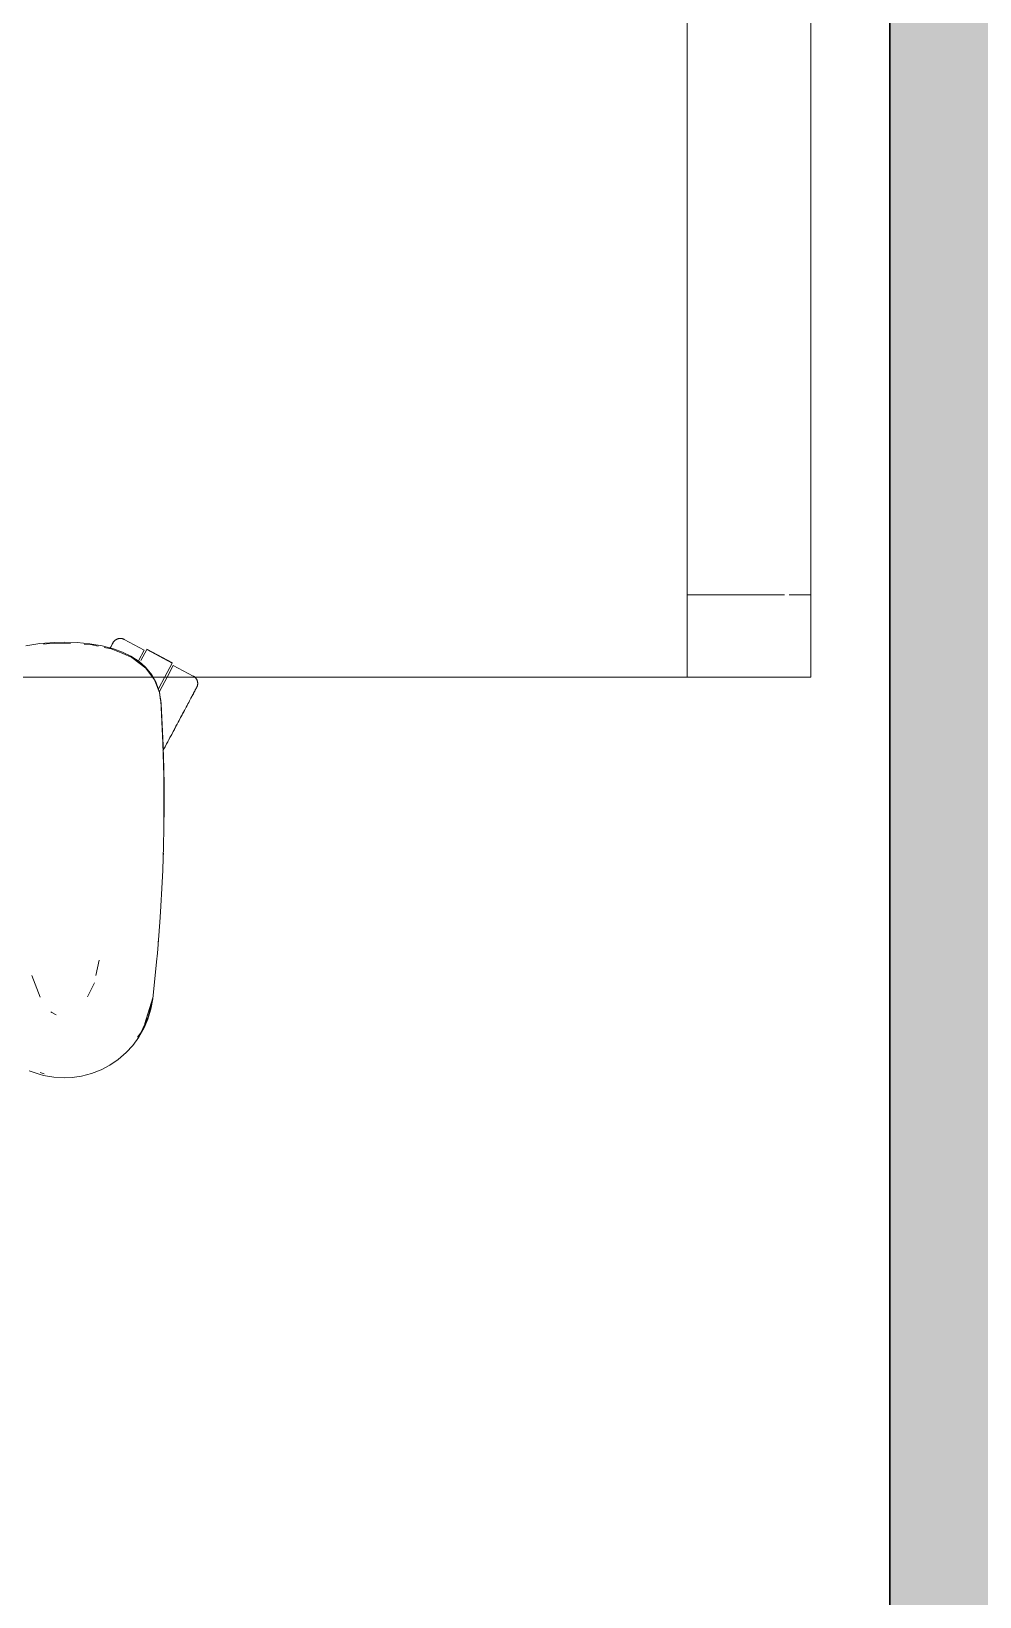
# Model space of a CAD drawing. Header units: millimetres. Extents: x 155927 to 317870, y -36033 to 97293.
# Drawn here: x 178582 to 179042, y 16461 to 17221 of the extents above; entities that cross this region are included whole.
import ezdxf

# ---------------------------------------------------------------- set-up
doc = ezdxf.new("R2010")
doc.units = ezdxf.units.MM
doc.header["$MEASUREMENT"] = 0
for name, color, linetype, lineweight in [('A-WALL', 7, 'CONTINUOUS', 9), ('A-WALL-PATT', 7, 'CONTINUOUS', 9), ('G-IMPT', 8, 'CONTINUOUS', 9), ('I-FURN', 8, 'CONTINUOUS', 9)]:
    doc.layers.add(name, color=color, linetype=linetype, lineweight=lineweight)

msp = doc.modelspace()

# ---------------------------------------------------------------- hatches: boundary and pattern name
at = {"layer": 'A-WALL-PATT'}
msp.add_hatch(color=256, dxfattribs=at).paths.add_polyline_path([(179120.83, 15107.61), (179120.83, 16608.75), (179085.83, 16608.75), (179085.83, 17808.75), (179120.83, 17808.75), (179120.83, 24008.75), (179115.83, 24008.75), (179115.83, 25208.75), (179120.83, 25208.75), (179120.83, 26907.61), (178998.83, 26907.61), (178998.83, 15107.61)], flags=0)

# ---------------------------------------------------------------- linework, layer by layer
at = {"layer": 'A-WALL', "lineweight": 30}
msp.add_line((178998.83, 21005.61), (178998.83, 15707.61), dxfattribs=at)
at = {"layer": 'G-IMPT'}
for p, q in [((178579.71, 16922.41), (178586.47, 16923.53)), ((178593.79, 16924.11), (178586.47, 16923.53)), ((178591.13, 16923.59), (178588.35, 16923.2)), ((178591.13, 16923.59), (178598.3, 16923.82)), ((178593.79, 16924.11), (178598.3, 16924.2)), ((178598.3, 16924.2), (178604.63, 16924.02)), ((178601.4, 16923.63), (178598.3, 16923.82)), ((178610.78, 16923.45), (178604.63, 16924.02)), ((178611.12, 16923.04), (178607.92, 16923.23)), ((178610.78, 16923.45), (178616.72, 16922.45)), ((178614.87, 16922.27), (178611.12, 16923.04)), ((178622.2, 16921.02), (178616.72, 16922.45)), ((178621.08, 16921), (178617.62, 16921.71)), ((178621.08, 16921), (178626.71, 16918.67)), ((178622.2, 16921.02), (178626.53, 16919.44)), ((178630.6, 16917.45), (178626.53, 16919.44)), ((178631.1, 16916.83), (178626.71, 16918.67)), ((178630.6, 16917.45), (178634.65, 16914.8)), ((178637.89, 16911.61), (178631.1, 16916.83)), ((178634.65, 16914.8), (178637.69, 16912.13)), ((178640.77, 16908.39), (178637.69, 16912.13)), ((178641.16, 16907.2), (178637.89, 16911.61)), ((178641.45, 16907.2), (178640.77, 16908.39)), ((178642.06, 16905.99), (178641.16, 16907.2)), ((178642.72, 16904.96), (178641.45, 16907.2)), ((178644.47, 16899.79), (178642.06, 16905.99)), ((178642.72, 16904.96), (178644.12, 16901.32)), ((178644.49, 16899.97), (178644.12, 16901.32)), ((178644.47, 16899.79), (178645.05, 16895.94)), ((178644.49, 16899.97), (178644.93, 16897.57)), ((178645.18, 16895.93), (178644.93, 16897.57)), ((178646.23, 16875.35), (178645.18, 16895.93)), ((178646.27, 16874.14), (178645.18, 16895.93)), ((178645.18, 16895.93), (178645.3, 16894.32)), ((178645.38, 16892.09), (178645.3, 16894.32)), ((178646.27, 16874.14), (178645.3, 16894.32)), ((178646.73, 16853.96), (178646.23, 16875.35)), ((178646.57, 16863.79), (178646.23, 16875.35)), ((178646.23, 16875.35), (178646.27, 16874.14)), ((178646.73, 16853.96), (178646.27, 16874.14)), ((178646.69, 16833.77), (178646.57, 16863.79)), ((178646.73, 16853.96), (178646.57, 16863.79)), ((178646.57, 16863.79), (178646.78, 16844.57)), ((178646.71, 16855.99), (178646.64, 16857.9)), ((178646.69, 16853.47), (178646.71, 16855.99)), ((178646.69, 16833.77), (178646.73, 16853.96)), ((178646.69, 16833.77), (178646.78, 16844.57)), ((178646.69, 16833.77), (178646.52, 16825.35)), ((178646.14, 16813.59), (178646.52, 16825.35)), ((178646.28, 16818.48), (178646.39, 16820.41)), ((178646.39, 16820.41), (178646.4, 16821.91)), ((178646.14, 16813.59), (178645.88, 16807.57)), ((178645.07, 16793.43), (178645.88, 16807.57)), ((178644.75, 16788.34), (178645.07, 16793.43)), ((178644.75, 16788.34), (178643.5, 16773.29)), ((178644.09, 16780.16), (178643.93, 16778.48)), ((178615.28, 16769.95), (178613.7, 16762.51)), ((178643.5, 16773.29), (178643.15, 16769.16)), ((178582.58, 16762.45), (178586.72, 16752.02)), ((178643.15, 16769.16), (178641.25, 16751.23)), ((178609.67, 16752.11), (178612.94, 16758.9)), ((178641.25, 16751.74), (178637.42, 16739.28)), ((178637.42, 16739.28), (178640.33, 16748.43)), ((178639.2, 16742.77), (178641.12, 16751.18)), ((178641.25, 16751.74), (178640.33, 16748.43)), ((178641.25, 16751.23), (178640.35, 16746.19)), ((178592.25, 16744.5), (178591.8, 16744.79)), ((178594.47, 16743.48), (178592.25, 16744.5)), ((178639.2, 16742.77), (178635.47, 16734.71)), ((178637.07, 16737.09), (178638.89, 16741.32)), ((178638.89, 16741.32), (178640.35, 16746.19)), ((178631.57, 16728.56), (178634.56, 16732.64)), ((178633.87, 16732.6), (178635.47, 16734.71)), ((178637.07, 16737.09), (178634.56, 16732.64)), ((178624.57, 16721.8), (178628.4, 16725.12)), ((178631.57, 16728.56), (178628.4, 16725.12)), ((178616.23, 16716.78), (178611.52, 16714.95)), ((178620.4, 16718.97), (178616.23, 16716.78)), ((178620.4, 16718.97), (178624.57, 16721.8)), ((178581.4, 16716.32), (178586.18, 16714.61)), ((178588.31, 16714.04), (178586.18, 16714.61)), ((178586.61, 16715.41), (178588.64, 16714.79)), ((178593.26, 16713.16), (178588.31, 16714.04)), ((178598.3, 16712.87), (178593.26, 16713.16)), ((178598.3, 16712.87), (178602.14, 16713.04)), ((178606.66, 16713.69), (178602.14, 16713.04)), ((178606.66, 16713.69), (178611.52, 16714.95))]:
    msp.add_line(p, q, dxfattribs=at)
at = {"layer": 'I-FURN'}
for p, q in [((178900.49, 18467.2), (178900.49, 16947.2)), ((178960.49, 16947.2), (178960.49, 18467.2)), ((178960.49, 16907.2), (178960.49, 17707.2)), ((178960.49, 17707.2), (178960.49, 16907.2)), ((178900.49, 16907.2), (178900.49, 17341.83)), ((178960.49, 17341.83), (178960.49, 16907.2)), ((178900.49, 16947.2), (178900.49, 16907.2)), ((178900.49, 16947.2), (178947.6, 16947.2)), ((178900.49, 16947.2), (178947.6, 16947.2)), ((178949.91, 16947.2), (178960.49, 16947.2)), ((178949.91, 16947.2), (178960.49, 16947.2)), ((178960.49, 16907.2), (178960.49, 16947.2)), ((178620.58, 16921.27), (178620.81, 16921.7)), ((178620.92, 16921.92), (178620.7, 16921.51)), ((178620.81, 16921.7), (178621.02, 16922.09)), ((178621.12, 16922.29), (178620.92, 16921.92)), ((178621.02, 16922.09), (178621.2, 16922.45)), ((178621.3, 16922.63), (178621.12, 16922.29)), ((178621.2, 16922.45), (178621.37, 16922.77)), ((178621.46, 16922.92), (178621.3, 16922.63)), ((178621.37, 16922.77), (178621.52, 16923.05)), ((178621.59, 16923.18), (178621.46, 16922.92)), ((178621.52, 16923.05), (178621.65, 16923.29)), ((178621.71, 16923.4), (178621.59, 16923.18)), ((178621.65, 16923.29), (178621.76, 16923.49)), ((178621.81, 16923.58), (178621.71, 16923.4)), ((178621.76, 16923.49), (178621.84, 16923.65)), ((178621.88, 16923.72), (178621.81, 16923.58)), ((178621.84, 16923.65), (178621.91, 16923.77)), ((178621.93, 16923.82), (178621.88, 16923.72)), ((178621.91, 16923.77), (178621.95, 16923.85)), ((178621.97, 16923.88), (178621.93, 16923.82)), ((178621.95, 16923.85), (178621.97, 16923.9)), ((178621.97, 16923.9), (178621.98, 16923.9)), ((178621.98, 16923.9), (178621.97, 16923.88)), ((178621.98, 16923.9), (178622.06, 16924.04)), ((178622.06, 16924.04), (178622.14, 16924.18)), ((178622.14, 16924.18), (178622.23, 16924.31)), ((178622.23, 16924.31), (178622.32, 16924.45)), ((178622.32, 16924.45), (178622.42, 16924.57)), ((178622.42, 16924.57), (178622.53, 16924.69)), ((178622.53, 16924.69), (178622.64, 16924.81)), ((178622.64, 16924.81), (178622.75, 16924.93)), ((178622.75, 16924.93), (178622.87, 16925.03)), ((178622.87, 16925.03), (178622.99, 16925.14)), ((178622.99, 16925.14), (178623.12, 16925.24)), ((178623.12, 16925.24), (178623.25, 16925.33)), ((178623.25, 16925.33), (178623.39, 16925.42)), ((178623.39, 16925.42), (178623.53, 16925.5)), ((178623.53, 16925.5), (178623.67, 16925.58)), ((178623.67, 16925.58), (178623.81, 16925.65)), ((178623.81, 16925.65), (178623.96, 16925.72)), ((178623.96, 16925.72), (178624.11, 16925.78)), ((178624.11, 16925.78), (178624.26, 16925.83)), ((178624.26, 16925.83), (178624.41, 16925.88)), ((178624.41, 16925.88), (178624.57, 16925.92)), ((178624.57, 16925.92), (178624.73, 16925.96)), ((178624.73, 16925.96), (178624.88, 16925.99)), ((178624.88, 16925.99), (178625.04, 16926.01)), ((178625.04, 16926.01), (178625.2, 16926.03)), ((178625.2, 16926.03), (178625.37, 16926.04)), ((178625.37, 16926.04), (178625.53, 16926.04)), ((178625.53, 16926.04), (178625.69, 16926.04)), ((178625.69, 16926.04), (178625.85, 16926.03)), ((178625.85, 16926.03), (178626.01, 16926.01)), ((178626.01, 16926.01), (178626.17, 16925.99)), ((178626.17, 16925.99), (178626.33, 16925.96)), ((178626.33, 16925.96), (178626.49, 16925.93)), ((178626.49, 16925.93), (178626.64, 16925.89)), ((178626.64, 16925.89), (178626.8, 16925.84)), ((178626.8, 16925.84), (178626.95, 16925.79)), ((178626.95, 16925.79), (178627.1, 16925.73)), ((178627.1, 16925.73), (178627.24, 16925.66)), ((178627.24, 16925.66), (178627.39, 16925.59)), ((178627.39, 16925.59), (178627.43, 16925.57)), ((178637.11, 16920.42), (178627.43, 16925.57)), ((178634.35, 16915.23), (178637.11, 16920.42)), ((178635.53, 16915.31), (178638.34, 16920.6)), ((178638.34, 16920.6), (178650.71, 16914.03)), ((178650.8, 16914.2), (178638.43, 16920.77)), ((177560.49, 16907.2), (178960.49, 16907.2)), ((178960.49, 16907.2), (177560.49, 16907.2)), ((178647.15, 16907.34), (178644.05, 16901.52)), ((178644.51, 16900.24), (178648.43, 16907.62)), ((178650.71, 16914.03), (178647.15, 16907.34)), ((178648.43, 16907.62), (178651.24, 16912.91)), ((178660.93, 16907.76), (178651.24, 16912.91)), ((178660.93, 16907.76), (178661.07, 16907.68)), ((178661.07, 16907.68), (178661.2, 16907.59)), ((178661.2, 16907.59), (178661.34, 16907.51)), ((178661.34, 16907.51), (178661.47, 16907.41)), ((178661.47, 16907.41), (178661.6, 16907.31)), ((178661.6, 16907.31), (178661.72, 16907.21)), ((178661.72, 16907.21), (178661.84, 16907.1)), ((178661.84, 16907.1), (178661.95, 16906.98)), ((178661.95, 16906.98), (178662.06, 16906.86)), ((178662.06, 16906.86), (178662.16, 16906.74)), ((178662.16, 16906.74), (178662.26, 16906.61)), ((178662.26, 16906.61), (178662.36, 16906.48)), ((178662.36, 16906.48), (178662.44, 16906.35)), ((178900.49, 16907.2), (178960.49, 16907.2)), ((178900.49, 16907.2), (178960.49, 16907.2)), ((178660.83, 16898.98), (178660.55, 16898.47)), ((178660.68, 16898.71), (178660.95, 16899.21)), ((178661.08, 16899.47), (178660.83, 16898.98)), ((178660.95, 16899.21), (178661.19, 16899.68)), ((178661.32, 16899.91), (178661.08, 16899.47)), ((178661.19, 16899.68), (178661.42, 16900.11)), ((178661.54, 16900.32), (178661.32, 16899.91)), ((178661.42, 16900.11), (178661.63, 16900.5)), ((178661.74, 16900.7), (178661.54, 16900.32)), ((178661.63, 16900.5), (178661.82, 16900.85)), ((178661.91, 16901.03), (178661.74, 16900.7)), ((178661.82, 16900.85), (178661.99, 16901.17)), ((178662.07, 16901.33), (178661.91, 16901.03)), ((178661.99, 16901.17), (178662.14, 16901.45)), ((178662.21, 16901.59), (178662.07, 16901.33)), ((178662.14, 16901.45), (178662.27, 16901.69)), ((178662.33, 16901.81), (178662.21, 16901.59)), ((178662.27, 16901.69), (178662.37, 16901.89)), ((178662.42, 16901.99), (178662.33, 16901.81)), ((178662.37, 16901.89), (178662.46, 16902.06)), ((178662.5, 16902.13), (178662.42, 16901.99)), ((178662.44, 16906.35), (178662.53, 16906.21)), ((178662.46, 16902.06), (178662.52, 16902.18)), ((178662.55, 16902.23), (178662.5, 16902.13)), ((178662.52, 16902.18), (178662.57, 16902.26)), ((178662.53, 16906.21), (178662.6, 16906.07)), ((178662.58, 16902.29), (178662.55, 16902.23)), ((178662.57, 16902.26), (178662.59, 16902.3)), ((178662.59, 16902.31), (178662.58, 16902.29)), ((178662.61, 16902.35), (178662.59, 16902.31)), ((178662.59, 16902.3), (178662.59, 16902.31)), ((178662.6, 16906.07), (178662.68, 16905.92)), ((178662.68, 16902.49), (178662.61, 16902.35)), ((178662.68, 16905.92), (178662.74, 16905.78)), ((178662.75, 16902.64), (178662.68, 16902.49)), ((178662.74, 16905.78), (178662.8, 16905.63)), ((178662.81, 16902.79), (178662.75, 16902.64)), ((178662.8, 16905.63), (178662.86, 16905.47)), ((178662.86, 16902.94), (178662.81, 16902.79)), ((178662.86, 16905.47), (178662.9, 16905.32)), ((178662.91, 16903.09), (178662.86, 16902.94)), ((178662.9, 16905.32), (178662.95, 16905.17)), ((178662.95, 16903.25), (178662.91, 16903.09)), ((178662.95, 16905.17), (178662.98, 16905.01)), ((178662.99, 16903.41), (178662.95, 16903.25)), ((178662.98, 16905.01), (178663.01, 16904.85)), ((178663.01, 16903.57), (178662.99, 16903.41)), ((178663.01, 16904.85), (178663.03, 16904.69)), ((178663.04, 16903.72), (178663.01, 16903.57)), ((178663.03, 16904.69), (178663.05, 16904.53)), ((178663.05, 16903.89), (178663.04, 16903.72)), ((178663.05, 16904.53), (178663.06, 16904.37)), ((178663.06, 16904.05), (178663.05, 16903.89)), ((178663.06, 16904.37), (178663.06, 16904.21)), ((178663.06, 16904.21), (178663.06, 16904.05)), ((178656.89, 16891.59), (178656.45, 16890.75)), ((178656.65, 16891.14), (178657.09, 16891.96)), ((178657.09, 16891.96), (178657.52, 16892.76)), ((178657.52, 16892.76), (178657.93, 16893.54)), ((178657.93, 16893.54), (178658.33, 16894.29)), ((178658.33, 16894.29), (178658.71, 16895.01)), ((178658.71, 16895.01), (178659.08, 16895.71)), ((178659.08, 16895.71), (178659.44, 16896.37)), ((178659.44, 16896.37), (178659.77, 16897)), ((178659.77, 16897), (178660.09, 16897.6)), ((178660.26, 16897.92), (178659.95, 16897.33)), ((178660.09, 16897.6), (178660.4, 16898.17)), ((178660.55, 16898.47), (178660.26, 16897.92)), ((178660.4, 16898.17), (178660.68, 16898.71)), ((178652.26, 16882.88), (178652.78, 16883.86)), ((178653.06, 16884.38), (178652.54, 16883.41)), ((178652.78, 16883.86), (178653.29, 16884.82)), ((178653.57, 16885.33), (178653.06, 16884.38)), ((178653.29, 16884.82), (178653.8, 16885.77)), ((178654.07, 16886.28), (178653.57, 16885.33)), ((178653.8, 16885.77), (178654.3, 16886.71)), ((178654.56, 16887.21), (178654.07, 16886.28)), ((178654.3, 16886.71), (178654.79, 16887.63)), ((178655.05, 16888.12), (178654.56, 16887.21)), ((178654.79, 16887.63), (178655.27, 16888.54)), ((178655.53, 16889.02), (178655.05, 16888.12)), ((178655.27, 16888.54), (178655.74, 16889.42)), ((178655.99, 16889.89), (178655.53, 16889.02)), ((178655.74, 16889.42), (178656.2, 16890.29)), ((178656.45, 16890.75), (178655.99, 16889.89)), ((178656.2, 16890.29), (178656.65, 16891.14)), ((178648.84, 16876.44), (178648.3, 16875.43)), ((178648.55, 16875.89), (178649.08, 16876.9)), ((178649.37, 16877.44), (178648.84, 16876.44)), ((178649.08, 16876.9), (178649.62, 16877.9)), ((178649.91, 16878.45), (178649.37, 16877.44)), ((178649.62, 16877.9), (178650.15, 16878.91)), ((178650.44, 16879.45), (178649.91, 16878.45)), ((178650.15, 16878.91), (178650.68, 16879.91)), ((178650.97, 16880.45), (178650.44, 16879.45)), ((178650.68, 16879.91), (178651.21, 16880.91)), ((178651.5, 16881.44), (178650.97, 16880.45)), ((178651.21, 16880.91), (178651.74, 16881.9)), ((178652.02, 16882.43), (178651.5, 16881.44)), ((178651.74, 16881.9), (178652.26, 16882.88)), ((178652.54, 16883.41), (178652.02, 16882.43)), ((178646.71, 16872.44), (178646.19, 16871.46)), ((178646.43, 16871.91), (178646.96, 16872.9)), ((178647.24, 16873.43), (178646.71, 16872.44)), ((178646.96, 16872.9), (178647.48, 16873.89)), ((178647.77, 16874.43), (178647.24, 16873.43)), ((178647.48, 16873.89), (178648.01, 16874.89)), ((178648.3, 16875.43), (178647.77, 16874.43)), ((178648.01, 16874.89), (178648.55, 16875.89))]:
    msp.add_line(p, q, dxfattribs=at)

doc.saveas('drawing.dxf')
